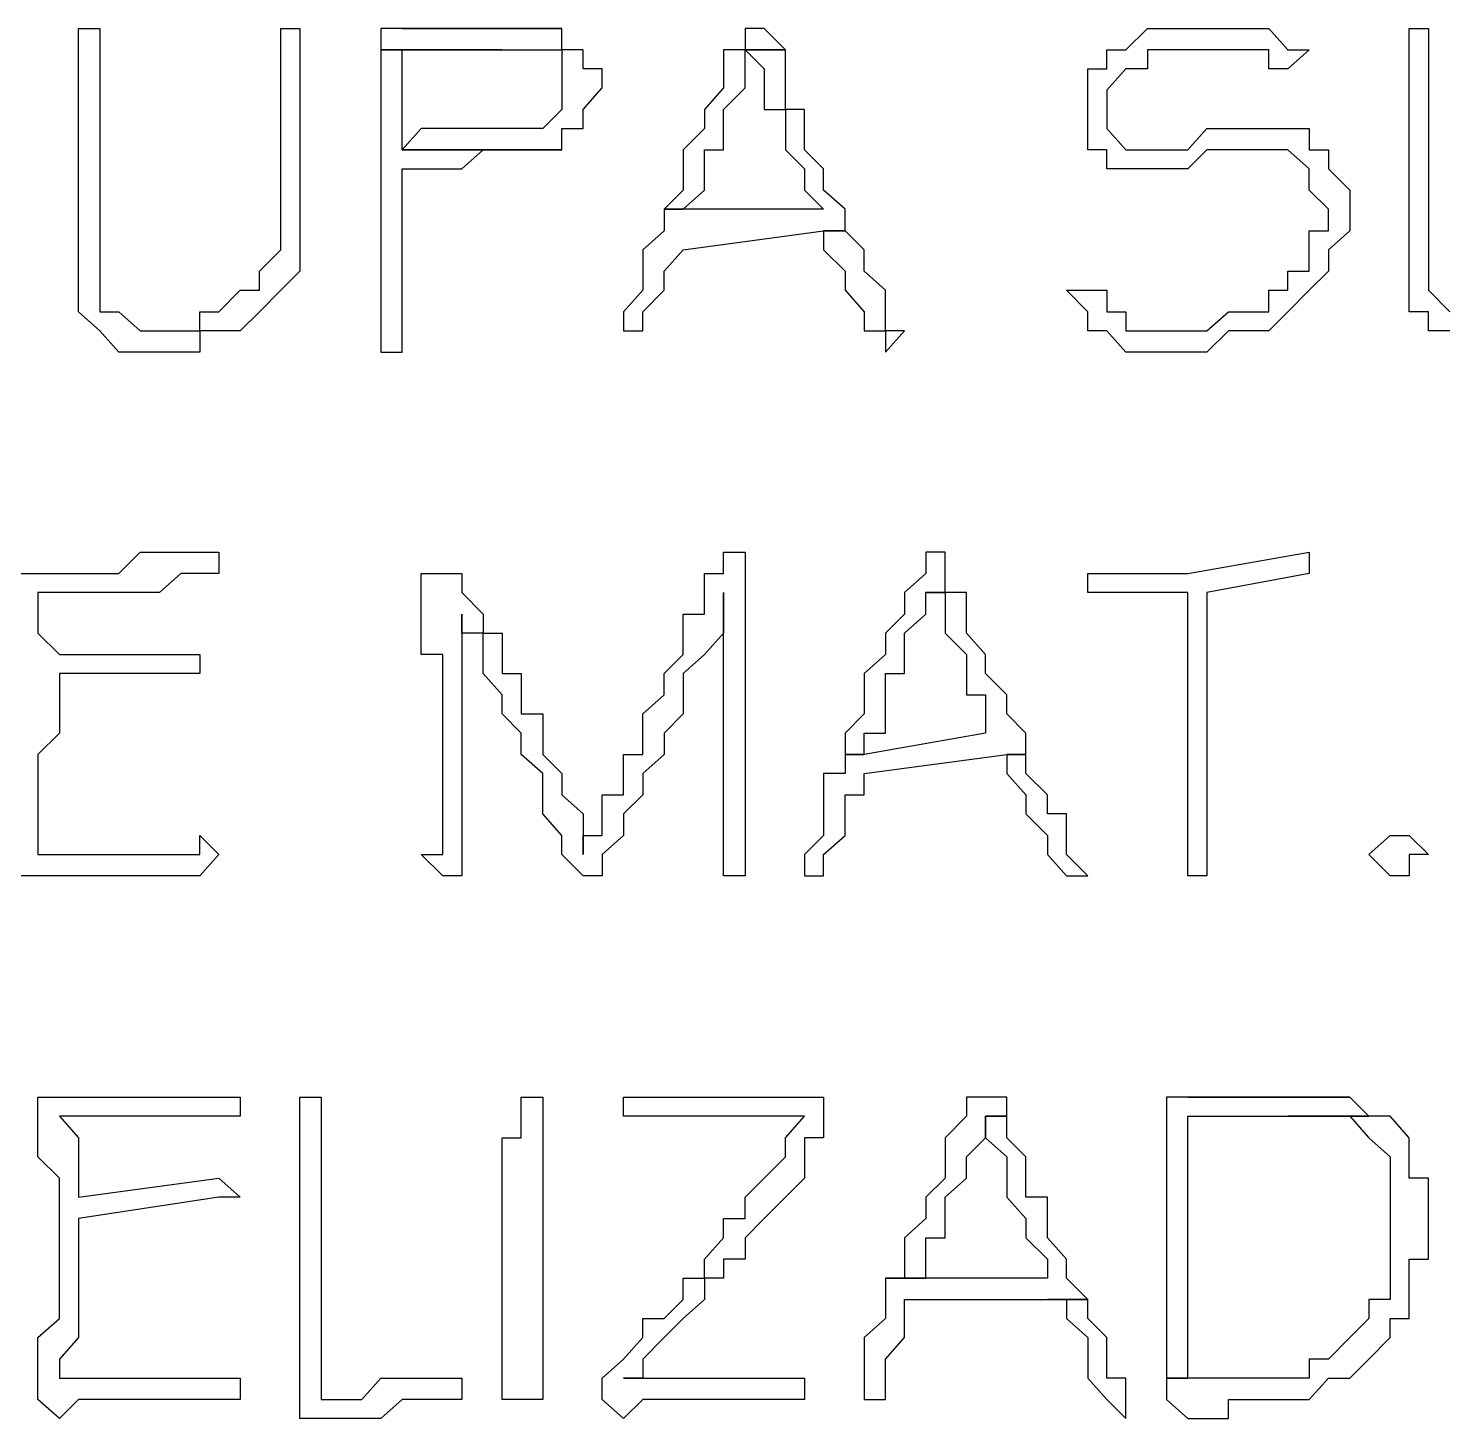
# Model space of a CAD drawing. Header units: millimetres. Extents: x -518.8 to -461.2, y 3.5 to 44.2.
# Drawn here: x -510.6511 to -510.2027, y 30.9962 to 31.4353 of the extents above; entities that cross this region are included whole.
import ezdxf

# ---------------------------------------------------------------- set-up
doc = ezdxf.new("R2010")
doc.units = ezdxf.units.MM
doc.header["$MEASUREMENT"] = 0
doc.layers.add('MYSOLIDS', color=7, linetype='Continuous')

msp = doc.modelspace()

# ---------------------------------------------------------------- linework, layer by layer
at = {"layer": 'MYSOLIDS'}
for points in [[(-510.63536, 31.42853), (-510.63536, 31.43529), (-510.63536, 31.43529), (-510.63536, 31.43529), (-510.63536, 31.43529), (-510.62859, 31.43529), (-510.62859, 31.43529), (-510.62859, 31.42853), (-510.62859, 31.42853), (-510.62859, 31.36537), (-510.62859, 31.3586), (-510.62859, 31.35259), (-510.62859, 31.34582), (-510.62859, 31.34582), (-510.62258, 31.34582), (-510.61581, 31.3398), (-510.61581, 31.3398), (-510.61581, 31.3398), (-510.6098, 31.3398), (-510.60303, 31.3398), (-510.59701, 31.3398), (-510.59701, 31.34582), (-510.591, 31.34582), (-510.591, 31.34582), (-510.58423, 31.35259), (-510.57822, 31.35259), (-510.57822, 31.35259), (-510.57822, 31.3586), (-510.57822, 31.3586), (-510.57145, 31.36537), (-510.57145, 31.36537), (-510.57145, 31.37138), (-510.57145, 31.37138), (-510.57145, 31.37815), (-510.57145, 31.38417), (-510.57145, 31.39093), (-510.57145, 31.39695), (-510.57145, 31.39695), (-510.57145, 31.40371), (-510.57145, 31.40973), (-510.57145, 31.41574), (-510.57145, 31.41574), (-510.57145, 31.42251), (-510.57145, 31.42853), (-510.57145, 31.42853), (-510.57145, 31.42853), (-510.57145, 31.43529), (-510.57145, 31.43529), (-510.57145, 31.43529), (-510.57145, 31.43529), (-510.56543, 31.43529), (-510.56543, 31.42853), (-510.56543, 31.42853), (-510.56543, 31.42251), (-510.56543, 31.42251), (-510.56543, 31.41574), (-510.56543, 31.40973), (-510.56543, 31.40371), (-510.56543, 31.39695), (-510.56543, 31.39093), (-510.56543, 31.38417), (-510.56543, 31.37815), (-510.56543, 31.37815), (-510.56543, 31.37138), (-510.56543, 31.37138), (-510.56543, 31.36537), (-510.56543, 31.3586), (-510.56543, 31.3586), (-510.56543, 31.3586), (-510.57145, 31.35259), (-510.57145, 31.35259), (-510.57822, 31.34582), (-510.57822, 31.34582), (-510.58423, 31.3398), (-510.58423, 31.3398), (-510.591, 31.3398), (-510.59701, 31.3398), (-510.59701, 31.33304), (-510.60303, 31.33304), (-510.6098, 31.33304), (-510.6098, 31.33304), (-510.61581, 31.33304), (-510.61581, 31.33304), (-510.62258, 31.33304), (-510.62859, 31.3398), (-510.62859, 31.3398), (-510.62859, 31.3398), (-510.63536, 31.34582), (-510.63536, 31.34582), (-510.63536, 31.35259), (-510.63536, 31.3586), (-510.63536, 31.36537), (-510.63536, 31.36537), (-510.63536, 31.42853), (-510.63536, 31.42853), (-510.63536, 31.42853)], [(-510.5331, 31.43529), (-510.53987, 31.43529), (-510.53987, 31.43529), (-510.53987, 31.42853), (-510.53987, 31.42853), (-510.50152, 31.42853), (-510.49551, 31.42853), (-510.49551, 31.42853), (-510.48874, 31.42853), (-510.48273, 31.42853), (-510.48273, 31.42251), (-510.48273, 31.42251), (-510.48273, 31.4165), (-510.48273, 31.4165), (-510.48273, 31.40973), (-510.48273, 31.40973), (-510.48874, 31.40371), (-510.48874, 31.40371), (-510.49551, 31.40371), (-510.49551, 31.40371), (-510.50152, 31.40371), (-510.50152, 31.40371), (-510.50754, 31.40371), (-510.51431, 31.40371), (-510.52032, 31.40371), (-510.52709, 31.40371), (-510.5331, 31.39695), (-510.48273, 31.39695), (-510.48273, 31.40371), (-510.47596, 31.40371), (-510.47596, 31.40371), (-510.47596, 31.40973), (-510.46995, 31.4165), (-510.46995, 31.4165), (-510.46995, 31.42251), (-510.47596, 31.42251), (-510.47596, 31.42853), (-510.48273, 31.42853), (-510.48273, 31.43529), (-510.5331, 31.43529), (-510.5331, 31.43529), (-510.5331, 31.43529), (-510.5331, 31.43529)], [(-510.50152, 31.43529), (-510.50152, 31.43529), (-510.50754, 31.43529), (-510.51431, 31.43529), (-510.51431, 31.43529), (-510.52032, 31.43529), (-510.52709, 31.43529), (-510.5331, 31.43529), (-510.48273, 31.43529), (-510.48273, 31.43529), (-510.48874, 31.43529), (-510.49551, 31.43529), (-510.50152, 31.43529), (-510.50152, 31.43529)], [(-510.42483, 31.43529), (-510.42483, 31.43529), (-510.42483, 31.43529), (-510.42483, 31.43529), (-510.42483, 31.42853), (-510.4316, 31.42853), (-510.4316, 31.42251), (-510.4316, 31.4165), (-510.43761, 31.40973), (-510.43761, 31.40371), (-510.44438, 31.39695), (-510.44438, 31.39695), (-510.44438, 31.39093), (-510.44438, 31.39093), (-510.44438, 31.38417), (-510.4504, 31.37815), (-510.4504, 31.37815), (-510.44438, 31.37815), (-510.44438, 31.37815), (-510.43761, 31.38417), (-510.43761, 31.38417), (-510.43761, 31.39093), (-510.43761, 31.39695), (-510.43761, 31.39695), (-510.4316, 31.39695), (-510.4316, 31.40371), (-510.4316, 31.40973), (-510.4316, 31.40973), (-510.42483, 31.4165), (-510.42483, 31.42251), (-510.42483, 31.42853), (-510.41205, 31.42853), (-510.41882, 31.43529), (-510.41882, 31.43529), (-510.42483, 31.43529), (-510.42483, 31.43529)], [(-510.2534, 31.42251), (-510.2534, 31.42251), (-510.2534, 31.42251), (-510.25942, 31.42251), (-510.25942, 31.42251), (-510.25942, 31.42853), (-510.26619, 31.42853), (-510.26619, 31.42853), (-510.2722, 31.42853), (-510.2722, 31.42853), (-510.27897, 31.42853), (-510.28498, 31.42853), (-510.29175, 31.42853), (-510.29175, 31.42853), (-510.29777, 31.42853), (-510.29777, 31.42251), (-510.30453, 31.42251), (-510.31055, 31.41574), (-510.31055, 31.41574), (-510.31055, 31.40973), (-510.31055, 31.40973), (-510.31055, 31.40371), (-510.31055, 31.40371), (-510.30453, 31.39695), (-510.29777, 31.39695), (-510.29777, 31.39695), (-510.29777, 31.39695), (-510.29175, 31.39695), (-510.28498, 31.39695), (-510.27897, 31.40371), (-510.27897, 31.40371), (-510.2722, 31.40371), (-510.26619, 31.40371), (-510.26619, 31.40371), (-510.25942, 31.40371), (-510.2534, 31.40371), (-510.2534, 31.40371), (-510.24664, 31.40371), (-510.24664, 31.39695), (-510.24062, 31.39695), (-510.24062, 31.39093), (-510.24062, 31.39093), (-510.23386, 31.38417), (-510.23386, 31.37815), (-510.23386, 31.37815), (-510.23386, 31.37138), (-510.23386, 31.37138), (-510.24062, 31.36537), (-510.24062, 31.3586), (-510.24062, 31.3586), (-510.24664, 31.35259), (-510.24664, 31.35259), (-510.2534, 31.34582), (-510.2534, 31.34582), (-510.2534, 31.34582), (-510.25942, 31.3398), (-510.26619, 31.3398), (-510.26619, 31.3398), (-510.2722, 31.3398), (-510.27897, 31.33304), (-510.27897, 31.33304), (-510.28498, 31.33304), (-510.29175, 31.33304), (-510.29175, 31.33304), (-510.29777, 31.33304), (-510.30453, 31.33304), (-510.30453, 31.33304), (-510.31055, 31.3398), (-510.31055, 31.3398), (-510.31656, 31.3398), (-510.31656, 31.34582), (-510.32333, 31.35259), (-510.32333, 31.35259), (-510.32333, 31.35259), (-510.32333, 31.35259), (-510.31656, 31.35259), (-510.31656, 31.35259), (-510.31656, 31.35259), (-510.31656, 31.35259), (-510.31055, 31.35259), (-510.31055, 31.35259), (-510.31055, 31.34582), (-510.30453, 31.34582), (-510.30453, 31.3398), (-510.30453, 31.3398), (-510.29777, 31.3398), (-510.29175, 31.3398), (-510.28498, 31.3398), (-510.28498, 31.3398), (-510.27897, 31.3398), (-510.2722, 31.34582), (-510.26619, 31.34582), (-510.26619, 31.34582), (-510.25942, 31.34582), (-510.25942, 31.35259), (-510.25942, 31.35259), (-510.2534, 31.35259), (-510.2534, 31.3586), (-510.24664, 31.3586), (-510.24664, 31.36537), (-510.24664, 31.37138), (-510.24062, 31.37138), (-510.24062, 31.37815), (-510.24664, 31.38417), (-510.24664, 31.38417), (-510.24664, 31.39093), (-510.24664, 31.39093), (-510.2534, 31.39695), (-510.2534, 31.39695), (-510.25942, 31.39695), (-510.25942, 31.39695), (-510.26619, 31.39695), (-510.2722, 31.39695), (-510.2722, 31.39695), (-510.27897, 31.39695), (-510.28498, 31.39093), (-510.29175, 31.39093), (-510.29777, 31.39093), (-510.29777, 31.39093), (-510.30453, 31.39093), (-510.31055, 31.39093), (-510.31055, 31.39695), (-510.31055, 31.39695), (-510.31656, 31.39695), (-510.31656, 31.40371), (-510.31656, 31.40973), (-510.31656, 31.40973), (-510.31656, 31.40973), (-510.31656, 31.41574), (-510.31656, 31.42251), (-510.31055, 31.42251), (-510.31055, 31.42853), (-510.30453, 31.42853), (-510.30453, 31.42853), (-510.29777, 31.43529), (-510.29175, 31.43529), (-510.29175, 31.43529), (-510.28498, 31.43529), (-510.27897, 31.43529), (-510.2722, 31.43529), (-510.2722, 31.43529), (-510.26619, 31.43529), (-510.26619, 31.43529), (-510.25942, 31.43529), (-510.25942, 31.43529), (-510.2534, 31.42853), (-510.24664, 31.42853), (-510.24664, 31.42853), (-510.2534, 31.42251), (-510.2534, 31.42251), (-510.2534, 31.42251), (-510.2534, 31.42251), (-510.2534, 31.42251), (-510.2534, 31.42251), (-510.2534, 31.42251)], [(-510.21506, 31.42853), (-510.21506, 31.43529), (-510.21506, 31.43529), (-510.21506, 31.43529), (-510.21506, 31.43529), (-510.20904, 31.43529), (-510.20904, 31.43529), (-510.20904, 31.42853), (-510.20904, 31.42853), (-510.20904, 31.36537), (-510.20904, 31.3586), (-510.20904, 31.35259), (-510.20228, 31.34582)], [(-510.53987, 31.42853), (-510.53987, 31.42853), (-510.53987, 31.42251), (-510.53987, 31.42251), (-510.53987, 31.41574), (-510.53987, 31.40973), (-510.53987, 31.40973), (-510.53987, 31.40371), (-510.53987, 31.39695), (-510.53987, 31.39695), (-510.53987, 31.39093), (-510.53987, 31.38417), (-510.53987, 31.37815), (-510.53987, 31.37815), (-510.53987, 31.37138), (-510.53987, 31.36537), (-510.53987, 31.3586), (-510.53987, 31.3586), (-510.53987, 31.35259), (-510.53987, 31.34582), (-510.53987, 31.34582), (-510.53987, 31.3398), (-510.53987, 31.33304), (-510.5331, 31.33304), (-510.5331, 31.33304), (-510.5331, 31.3398), (-510.5331, 31.3398), (-510.5331, 31.34582), (-510.5331, 31.35259), (-510.5331, 31.3586), (-510.5331, 31.3586), (-510.5331, 31.36537), (-510.5331, 31.37138), (-510.5331, 31.37138), (-510.5331, 31.37815), (-510.5331, 31.38417), (-510.5331, 31.38417), (-510.5331, 31.39093), (-510.5331, 31.39093), (-510.52709, 31.39093), (-510.52709, 31.39093), (-510.52032, 31.39093), (-510.51431, 31.39093), (-510.50754, 31.39695), (-510.50152, 31.39695), (-510.50152, 31.39695), (-510.49551, 31.39695), (-510.48874, 31.39695), (-510.48874, 31.39695), (-510.48273, 31.39695), (-510.5331, 31.39695), (-510.5331, 31.40371), (-510.5331, 31.40973), (-510.5331, 31.40973), (-510.5331, 31.41574), (-510.5331, 31.41574), (-510.5331, 31.42251), (-510.5331, 31.42853), (-510.52709, 31.42853), (-510.52032, 31.42853), (-510.51431, 31.42853), (-510.51431, 31.42853), (-510.51431, 31.42853), (-510.50754, 31.42853), (-510.50152, 31.42853), (-510.50152, 31.42853), (-510.53987, 31.42853), (-510.53987, 31.42853)], [(-510.41205, 31.42853), (-510.42483, 31.42853), (-510.41882, 31.42251), (-510.41882, 31.42251), (-510.41882, 31.41574), (-510.41882, 31.40973), (-510.41205, 31.40973), (-510.41205, 31.40371), (-510.41205, 31.39695), (-510.41205, 31.39695), (-510.40604, 31.39093), (-510.40604, 31.38417), (-510.40604, 31.38417), (-510.40002, 31.37815), (-510.44438, 31.37815), (-510.4504, 31.37815), (-510.4504, 31.37138), (-510.45716, 31.36537), (-510.45716, 31.36537), (-510.45716, 31.3586), (-510.45716, 31.3586), (-510.45716, 31.35259), (-510.46318, 31.34582), (-510.46318, 31.3398), (-510.46318, 31.3398), (-510.46318, 31.3398), (-510.45716, 31.3398), (-510.45716, 31.3398), (-510.45716, 31.3398), (-510.45716, 31.34582), (-510.4504, 31.35259), (-510.4504, 31.35259), (-510.4504, 31.35259), (-510.4504, 31.3586), (-510.44438, 31.36537), (-510.44438, 31.36537), (-510.40002, 31.37138), (-510.39325, 31.37138), (-510.39325, 31.37815), (-510.39325, 31.37815), (-510.40002, 31.38417), (-510.40002, 31.39093), (-510.40002, 31.39093), (-510.40604, 31.39695), (-510.40604, 31.40371), (-510.40604, 31.40371), (-510.40604, 31.40973), (-510.41205, 31.40973), (-510.41205, 31.41574), (-510.41205, 31.41574), (-510.41205, 31.42251), (-510.41205, 31.42251), (-510.41205, 31.42853), (-510.41205, 31.42853)], [(-510.20228, 31.3398), (-510.20904, 31.3398), (-510.20904, 31.3398), (-510.20904, 31.34582), (-510.21506, 31.34582), (-510.21506, 31.35259), (-510.21506, 31.3586), (-510.21506, 31.36537), (-510.21506, 31.36537), (-510.21506, 31.42853), (-510.21506, 31.42853), (-510.21506, 31.42853)], [(-510.39325, 31.37138), (-510.40002, 31.37138), (-510.40002, 31.37138), (-510.40002, 31.36537), (-510.39325, 31.3586), (-510.39325, 31.3586), (-510.39325, 31.35259), (-510.38724, 31.34582), (-510.38724, 31.3398), (-510.38047, 31.3398), (-510.38047, 31.33304), (-510.38047, 31.33304), (-510.37446, 31.3398), (-510.37446, 31.3398), (-510.38047, 31.3398), (-510.38047, 31.34582), (-510.38047, 31.35259), (-510.38724, 31.3586), (-510.38724, 31.36537), (-510.38724, 31.36537), (-510.39325, 31.37138), (-510.39325, 31.37138)], [(-510.65416, 31.26311), (-510.64814, 31.26311), (-510.64814, 31.26311), (-510.64137, 31.26311), (-510.63536, 31.26311), (-510.63536, 31.26311), (-510.63536, 31.26311), (-510.62859, 31.26311), (-510.62258, 31.26311), (-510.62258, 31.26311), (-510.61581, 31.26988), (-510.6098, 31.26988), (-510.6098, 31.26988), (-510.60303, 31.26988), (-510.59701, 31.26988), (-510.59701, 31.26988), (-510.59701, 31.26988), (-510.591, 31.26988), (-510.591, 31.26988), (-510.591, 31.26311), (-510.591, 31.26311), (-510.591, 31.26311), (-510.591, 31.26311), (-510.59701, 31.26311), (-510.60303, 31.26311), (-510.60303, 31.26311), (-510.6098, 31.2571), (-510.61581, 31.2571), (-510.62258, 31.2571), (-510.62859, 31.2571), (-510.63536, 31.2571), (-510.64137, 31.2571), (-510.64137, 31.2571), (-510.64814, 31.2571), (-510.64814, 31.2571), (-510.64814, 31.25033), (-510.64814, 31.25033), (-510.64814, 31.24432), (-510.64137, 31.23755), (-510.64137, 31.23755), (-510.64137, 31.23755), (-510.64137, 31.23755), (-510.64137, 31.23755)], [(-510.51431, 31.25033), (-510.51431, 31.25033), (-510.51431, 31.24432), (-510.51431, 31.23755), (-510.51431, 31.23153), (-510.51431, 31.23153), (-510.51431, 31.22477), (-510.51431, 31.22477), (-510.51431, 31.21875), (-510.51431, 31.21274), (-510.51431, 31.20597), (-510.51431, 31.20597), (-510.51431, 31.19996), (-510.51431, 31.19996), (-510.51431, 31.19319), (-510.51431, 31.18717), (-510.51431, 31.18041), (-510.51431, 31.18041), (-510.51431, 31.17439), (-510.51431, 31.16762), (-510.52032, 31.16762), (-510.52032, 31.16762), (-510.52032, 31.16762), (-510.52032, 31.16762), (-510.52032, 31.16762), (-510.52032, 31.16762), (-510.52709, 31.17439), (-510.52709, 31.17439), (-510.52032, 31.17439), (-510.52032, 31.17439), (-510.52032, 31.18041), (-510.52032, 31.18041), (-510.52032, 31.18717), (-510.52032, 31.19319), (-510.52032, 31.19996), (-510.52032, 31.19996), (-510.52032, 31.20597), (-510.52032, 31.21274), (-510.52032, 31.21875), (-510.52032, 31.21875), (-510.52032, 31.22477), (-510.52032, 31.23153), (-510.52032, 31.23755), (-510.52709, 31.23755), (-510.52709, 31.24432), (-510.52709, 31.25033), (-510.52709, 31.2571), (-510.52709, 31.2571), (-510.52709, 31.2571), (-510.52709, 31.26311), (-510.52709, 31.26311), (-510.52032, 31.26311), (-510.52032, 31.26311), (-510.52032, 31.26311), (-510.52032, 31.26311), (-510.52032, 31.26311), (-510.51431, 31.26311), (-510.51431, 31.2571), (-510.50754, 31.25033), (-510.50754, 31.25033), (-510.50754, 31.25033), (-510.50754, 31.24432), (-510.50152, 31.24432), (-510.50152, 31.23755), (-510.50152, 31.23153), (-510.49551, 31.23153), (-510.49551, 31.22477), (-510.49551, 31.21875), (-510.48874, 31.21875), (-510.48874, 31.21274), (-510.48874, 31.20597), (-510.48874, 31.20597), (-510.48273, 31.19996), (-510.48273, 31.19319), (-510.48273, 31.19319), (-510.47596, 31.18717), (-510.47596, 31.18041), (-510.47596, 31.17439), (-510.47596, 31.17439), (-510.47596, 31.18041), (-510.46995, 31.18041), (-510.46995, 31.18717), (-510.46995, 31.18717), (-510.46995, 31.19319), (-510.46318, 31.19319), (-510.46318, 31.19996), (-510.46318, 31.20597), (-510.45716, 31.20597), (-510.45716, 31.21274), (-510.45716, 31.21875), (-510.4504, 31.22477), (-510.4504, 31.22477), (-510.4504, 31.23153), (-510.44438, 31.23755), (-510.44438, 31.24432), (-510.44438, 31.25033), (-510.43761, 31.25033), (-510.43761, 31.2571), (-510.43761, 31.2571), (-510.43761, 31.26311), (-510.4316, 31.26311), (-510.4316, 31.26311), (-510.4316, 31.26988), (-510.4316, 31.26988), (-510.42483, 31.26988), (-510.42483, 31.26988), (-510.42483, 31.26311), (-510.42483, 31.26311), (-510.42483, 31.17439), (-510.42483, 31.16762), (-510.42483, 31.16762), (-510.42483, 31.16762), (-510.42483, 31.16762), (-510.4316, 31.16762), (-510.4316, 31.16762), (-510.4316, 31.17439), (-510.4316, 31.17439), (-510.4316, 31.2571), (-510.4316, 31.24432), (-510.43761, 31.23755), (-510.43761, 31.23755), (-510.44438, 31.23153), (-510.44438, 31.22477), (-510.44438, 31.21875), (-510.4504, 31.21274), (-510.4504, 31.21274), (-510.4504, 31.20597), (-510.45716, 31.19996), (-510.45716, 31.19996), (-510.45716, 31.19319), (-510.45716, 31.19319), (-510.46318, 31.18717), (-510.46318, 31.18717), (-510.46318, 31.18041), (-510.46318, 31.18041), (-510.46995, 31.17439), (-510.46995, 31.16762), (-510.47596, 31.16762), (-510.47596, 31.16762), (-510.47596, 31.16762), (-510.47596, 31.16762), (-510.47596, 31.16762), (-510.48273, 31.17439), (-510.48273, 31.17439), (-510.48273, 31.18041), (-510.48273, 31.18041), (-510.48273, 31.18041), (-510.48874, 31.18717), (-510.48874, 31.19319), (-510.48874, 31.19996), (-510.49551, 31.20597), (-510.49551, 31.20597), (-510.49551, 31.21274), (-510.50152, 31.21875), (-510.50152, 31.21875), (-510.50152, 31.22477), (-510.50754, 31.23153), (-510.50754, 31.23153), (-510.50754, 31.23755), (-510.50754, 31.24432), (-510.51431, 31.24432), (-510.51431, 31.25033), (-510.51431, 31.25033), (-510.51431, 31.25033), (-510.51431, 31.25033), (-510.51431, 31.25033), (-510.51431, 31.25033)], [(-510.36769, 31.26988), (-510.36769, 31.26988), (-510.36769, 31.26988), (-510.36769, 31.26311), (-510.36769, 31.26311), (-510.37446, 31.2571), (-510.37446, 31.2571), (-510.37446, 31.25033), (-510.38047, 31.24432), (-510.38047, 31.23755), (-510.38724, 31.23153), (-510.38724, 31.22477), (-510.38724, 31.22477), (-510.38724, 31.21875), (-510.39325, 31.21274), (-510.39325, 31.21274), (-510.39325, 31.20597), (-510.38724, 31.20597), (-510.38724, 31.21274), (-510.38047, 31.21274), (-510.38047, 31.21875), (-510.38047, 31.22477), (-510.38047, 31.22477), (-510.38047, 31.23153), (-510.37446, 31.23153), (-510.37446, 31.23755), (-510.37446, 31.23755), (-510.37446, 31.24432), (-510.36769, 31.25033), (-510.36769, 31.25033), (-510.36769, 31.2571), (-510.36167, 31.2571), (-510.36167, 31.26311), (-510.36167, 31.26988), (-510.36769, 31.26988), (-510.36769, 31.26988)], [(-510.24664, 31.26988), (-510.24664, 31.26988), (-510.24664, 31.26988), (-510.24664, 31.26988), (-510.24664, 31.26311), (-510.24664, 31.26311), (-510.24664, 31.26311), (-510.24664, 31.26311), (-510.24664, 31.26311), (-510.24664, 31.26311), (-510.27897, 31.2571), (-510.27897, 31.17439), (-510.27897, 31.16762), (-510.27897, 31.16762), (-510.28498, 31.16762), (-510.28498, 31.16762), (-510.28498, 31.16762), (-510.28498, 31.16762), (-510.28498, 31.17439), (-510.28498, 31.17439), (-510.28498, 31.2571), (-510.29175, 31.2571), (-510.29777, 31.2571), (-510.30453, 31.2571), (-510.31055, 31.2571), (-510.31055, 31.2571), (-510.31656, 31.2571), (-510.31656, 31.2571), (-510.31656, 31.2571), (-510.31656, 31.2571), (-510.31656, 31.26311), (-510.31656, 31.26311), (-510.31656, 31.26311), (-510.31656, 31.26311), (-510.31656, 31.26311), (-510.31656, 31.26311), (-510.31055, 31.26311), (-510.30453, 31.26311), (-510.30453, 31.26311), (-510.29777, 31.26311), (-510.29175, 31.26311), (-510.29175, 31.26311), (-510.28498, 31.26311), (-510.24664, 31.26988), (-510.24664, 31.26988), (-510.24664, 31.26988)], [(-510.36167, 31.2571), (-510.36769, 31.2571), (-510.36167, 31.2571), (-510.36167, 31.25033), (-510.36167, 31.24432), (-510.36167, 31.24432), (-510.35491, 31.23755), (-510.35491, 31.23153), (-510.35491, 31.23153), (-510.35491, 31.22477), (-510.34889, 31.22477), (-510.34889, 31.21875), (-510.34889, 31.21274), (-510.34889, 31.21274), (-510.38724, 31.20597), (-510.39325, 31.20597), (-510.39325, 31.19996), (-510.40002, 31.19996), (-510.40002, 31.19319), (-510.40002, 31.18717), (-510.40002, 31.18717), (-510.40002, 31.18041), (-510.40604, 31.17439), (-510.40604, 31.17439), (-510.40604, 31.17439), (-510.40604, 31.16762), (-510.40002, 31.16762), (-510.40002, 31.16762), (-510.40002, 31.16762), (-510.40002, 31.17439), (-510.39325, 31.18041), (-510.39325, 31.18041), (-510.39325, 31.18717), (-510.39325, 31.19319), (-510.38724, 31.19319), (-510.38724, 31.19996), (-510.34213, 31.20597), (-510.33611, 31.20597), (-510.33611, 31.20597), (-510.33611, 31.21274), (-510.34213, 31.21875), (-510.34213, 31.21875), (-510.34213, 31.22477), (-510.34889, 31.23153), (-510.34889, 31.23153), (-510.34889, 31.23755), (-510.34889, 31.23755), (-510.35491, 31.24432), (-510.35491, 31.24432), (-510.35491, 31.24432), (-510.35491, 31.25033), (-510.35491, 31.2571), (-510.36167, 31.2571), (-510.36167, 31.2571)], [(-510.64137, 31.23755), (-510.59701, 31.23755), (-510.59701, 31.23755), (-510.59701, 31.23755), (-510.59701, 31.23755), (-510.59701, 31.23755), (-510.59701, 31.23755), (-510.59701, 31.23153), (-510.59701, 31.23153), (-510.59701, 31.23153), (-510.59701, 31.23153), (-510.64137, 31.23153), (-510.64137, 31.22477), (-510.64137, 31.22477), (-510.64137, 31.22477), (-510.64137, 31.22477), (-510.64137, 31.21875), (-510.64137, 31.21274), (-510.64137, 31.21274), (-510.64814, 31.20597), (-510.64814, 31.20597), (-510.64814, 31.19996), (-510.64814, 31.19319), (-510.64814, 31.19319), (-510.64814, 31.18717), (-510.64814, 31.18041), (-510.64814, 31.17439), (-510.64814, 31.17439), (-510.64137, 31.17439), (-510.63536, 31.17439), (-510.63536, 31.17439), (-510.62859, 31.17439), (-510.62258, 31.17439), (-510.61581, 31.17439), (-510.61581, 31.17439), (-510.6098, 31.17439), (-510.6098, 31.17439), (-510.60303, 31.17439), (-510.59701, 31.17439), (-510.59701, 31.18041), (-510.591, 31.17439), (-510.591, 31.17439), (-510.591, 31.17439), (-510.591, 31.17439), (-510.591, 31.17439), (-510.59701, 31.16762), (-510.60303, 31.16762), (-510.6098, 31.16762), (-510.6098, 31.16762), (-510.61581, 31.16762), (-510.61581, 31.16762), (-510.62258, 31.16762), (-510.62859, 31.16762), (-510.63536, 31.16762), (-510.63536, 31.16762), (-510.64137, 31.16762), (-510.64137, 31.16762), (-510.64814, 31.16762), (-510.64814, 31.16762), (-510.65416, 31.16762)], [(-510.33611, 31.20597), (-510.34213, 31.20597), (-510.34213, 31.19996), (-510.34213, 31.19996), (-510.33611, 31.19319), (-510.33611, 31.18717), (-510.33611, 31.18717), (-510.32934, 31.18041), (-510.32934, 31.17439), (-510.32333, 31.16762), (-510.32333, 31.16762), (-510.32333, 31.16762), (-510.32333, 31.16762), (-510.31656, 31.16762), (-510.32333, 31.17439), (-510.32333, 31.18041), (-510.32333, 31.18717), (-510.32934, 31.18717), (-510.32934, 31.19319), (-510.33611, 31.19996), (-510.33611, 31.20597), (-510.33611, 31.20597)], [(-510.22107, 31.16762), (-510.22107, 31.16762), (-510.22107, 31.16762), (-510.22784, 31.17439), (-510.22784, 31.17439), (-510.22107, 31.18041), (-510.22107, 31.18041), (-510.22107, 31.18041), (-510.21506, 31.18041), (-510.21506, 31.18041), (-510.21506, 31.18041), (-510.20904, 31.17439), (-510.20904, 31.17439), (-510.21506, 31.17439), (-510.21506, 31.16762), (-510.21506, 31.16762), (-510.22107, 31.16762), (-510.22107, 31.16762), (-510.22107, 31.16762), (-510.22107, 31.16762)], [(-510.63536, 31.06612), (-510.591, 31.07214), (-510.591, 31.07214), (-510.591, 31.07214), (-510.591, 31.07214), (-510.58423, 31.06612), (-510.58423, 31.06612), (-510.591, 31.06612), (-510.591, 31.06612), (-510.591, 31.06612), (-510.591, 31.06612), (-510.63536, 31.05935), (-510.63536, 31.05935), (-510.63536, 31.05935), (-510.63536, 31.05334), (-510.63536, 31.05334), (-510.63536, 31.05334), (-510.63536, 31.04657), (-510.63536, 31.04056), (-510.63536, 31.03379), (-510.63536, 31.03379), (-510.63536, 31.02777), (-510.63536, 31.02777), (-510.63536, 31.02176), (-510.64137, 31.01499), (-510.64137, 31.01499), (-510.64137, 31.00898), (-510.64137, 31.00898), (-510.63536, 31.00898), (-510.62859, 31.00898), (-510.62258, 31.00898), (-510.62258, 31.00898), (-510.61581, 31.00898), (-510.6098, 31.00898), (-510.6098, 31.00898), (-510.60303, 31.00898), (-510.59701, 31.00898), (-510.59701, 31.00898), (-510.591, 31.00898), (-510.591, 31.00898), (-510.58423, 31.00898), (-510.58423, 31.00898), (-510.58423, 31.00898), (-510.58423, 31.00898), (-510.58423, 31.00221), (-510.591, 31.00221), (-510.59701, 31.00221), (-510.59701, 31.00221), (-510.60303, 31.00221), (-510.60303, 31.00221), (-510.6098, 31.00221), (-510.61581, 31.00221), (-510.62258, 31.00221), (-510.62258, 31.00221), (-510.62859, 31.00221), (-510.63536, 31.00221), (-510.63536, 31.00221), (-510.64137, 30.9962), (-510.64137, 30.9962), (-510.64814, 31.00221), (-510.64814, 31.00221), (-510.64814, 31.00221), (-510.64814, 31.00221), (-510.64814, 31.00898), (-510.64814, 31.00898), (-510.64814, 31.01499), (-510.64814, 31.02176), (-510.64814, 31.02176), (-510.64137, 31.02777), (-510.64137, 31.03379), (-510.64137, 31.04056), (-510.64137, 31.04056), (-510.64137, 31.04657), (-510.64137, 31.05334), (-510.64137, 31.05334), (-510.64137, 31.05935), (-510.64137, 31.06612), (-510.64137, 31.06612), (-510.64137, 31.07214), (-510.64814, 31.0789), (-510.64814, 31.08492), (-510.64814, 31.08492), (-510.64814, 31.09168), (-510.64814, 31.09168), (-510.64814, 31.09168), (-510.64814, 31.0977), (-510.64814, 31.0977), (-510.64137, 31.0977), (-510.64137, 31.0977), (-510.63536, 31.0977), (-510.62859, 31.0977), (-510.62859, 31.0977), (-510.62258, 31.0977), (-510.62258, 31.0977), (-510.61581, 31.0977), (-510.61581, 31.0977), (-510.6098, 31.0977), (-510.60303, 31.0977), (-510.59701, 31.0977), (-510.59701, 31.0977), (-510.591, 31.0977), (-510.591, 31.0977), (-510.591, 31.0977), (-510.58423, 31.0977), (-510.58423, 31.0977), (-510.58423, 31.0977), (-510.58423, 31.0977), (-510.58423, 31.0977), (-510.58423, 31.09168), (-510.591, 31.09168), (-510.591, 31.09168), (-510.59701, 31.09168), (-510.60303, 31.09168), (-510.6098, 31.09168), (-510.61581, 31.09168), (-510.62258, 31.09168), (-510.62859, 31.09168), (-510.62859, 31.09168), (-510.63536, 31.09168), (-510.64137, 31.09168), (-510.63536, 31.08492), (-510.63536, 31.0789), (-510.63536, 31.0789), (-510.63536, 31.07214), (-510.63536, 31.07214), (-510.63536, 31.06612), (-510.63536, 31.06612), (-510.63536, 31.06612), (-510.63536, 31.06612)], [(-510.55867, 31.00221), (-510.55265, 31.00221), (-510.54589, 31.00221), (-510.54589, 31.00221), (-510.53987, 31.00898), (-510.5331, 31.00898), (-510.5331, 31.00898), (-510.52709, 31.00898), (-510.52032, 31.00898), (-510.52032, 31.00898), (-510.51431, 31.00898), (-510.51431, 31.00898), (-510.51431, 31.00898), (-510.51431, 31.00221), (-510.51431, 31.00221), (-510.51431, 31.00221), (-510.51431, 31.00221), (-510.52032, 31.00221), (-510.52709, 31.00221), (-510.52709, 31.00221), (-510.52709, 31.00221), (-510.5331, 31.00221), (-510.53987, 30.9962), (-510.54589, 30.9962), (-510.54589, 30.9962), (-510.55265, 30.9962), (-510.55867, 30.9962), (-510.55867, 30.9962), (-510.55867, 30.9962), (-510.56543, 30.9962), (-510.56543, 30.9962), (-510.56543, 31.00221), (-510.56543, 31.00221), (-510.56543, 31.00898), (-510.56543, 31.00898), (-510.56543, 31.01499), (-510.56543, 31.01499), (-510.56543, 31.02176), (-510.56543, 31.02777), (-510.56543, 31.03379), (-510.56543, 31.03379), (-510.56543, 31.04056), (-510.56543, 31.04657), (-510.56543, 31.04657), (-510.56543, 31.05334), (-510.56543, 31.05334), (-510.56543, 31.05935), (-510.56543, 31.06612), (-510.56543, 31.07214), (-510.56543, 31.07214), (-510.56543, 31.0789), (-510.56543, 31.08492), (-510.56543, 31.09168), (-510.56543, 31.09168), (-510.56543, 31.09168), (-510.56543, 31.0977), (-510.56543, 31.0977), (-510.55867, 31.0977), (-510.55867, 31.0977), (-510.55867, 31.0977), (-510.55867, 31.0977), (-510.55867, 31.0977), (-510.55867, 31.0977), (-510.55867, 31.09168), (-510.55867, 31.09168), (-510.55867, 31.08492), (-510.55867, 31.0789), (-510.55867, 31.07214), (-510.55867, 31.07214), (-510.55867, 31.06612), (-510.55867, 31.05935), (-510.55867, 31.05935), (-510.55867, 31.05334), (-510.55867, 31.04657), (-510.55867, 31.04657), (-510.55867, 31.04056), (-510.55867, 31.03379), (-510.55867, 31.02777), (-510.55867, 31.02777), (-510.55867, 31.02777), (-510.55867, 31.02176), (-510.55867, 31.01499), (-510.55867, 31.01499), (-510.55867, 31.00898), (-510.55867, 31.00221), (-510.55867, 31.00221), (-510.55867, 31.00221), (-510.55867, 31.00221)], [(-510.48874, 31.04056), (-510.48874, 31.03379), (-510.48874, 31.03379), (-510.48874, 31.02777), (-510.48874, 31.02176), (-510.48874, 31.02176), (-510.48874, 31.01499), (-510.48874, 31.00898), (-510.48874, 31.00221), (-510.48874, 31.00221), (-510.49551, 31.00221), (-510.49551, 31.00221), (-510.49551, 31.00221), (-510.49551, 31.00221), (-510.49551, 31.00221), (-510.49551, 31.00221), (-510.49551, 31.00221), (-510.49551, 31.00221), (-510.50152, 31.00221), (-510.50152, 31.00221), (-510.50152, 31.00898), (-510.50152, 31.00898), (-510.50152, 31.01499), (-510.50152, 31.02176), (-510.50152, 31.02777), (-510.50152, 31.02777), (-510.50152, 31.03379), (-510.50152, 31.04056), (-510.50152, 31.04056), (-510.50152, 31.04657), (-510.50152, 31.05334), (-510.50152, 31.05935), (-510.50152, 31.06612), (-510.50152, 31.06612), (-510.50152, 31.07214), (-510.50152, 31.0789), (-510.50152, 31.08492), (-510.49551, 31.08492), (-510.49551, 31.09168), (-510.49551, 31.09168), (-510.49551, 31.09168), (-510.49551, 31.09168), (-510.49551, 31.0977), (-510.49551, 31.0977), (-510.49551, 31.0977), (-510.49551, 31.0977), (-510.48874, 31.0977), (-510.48874, 31.0977), (-510.48874, 31.09168), (-510.48874, 31.09168), (-510.48874, 31.09168), (-510.48874, 31.09168), (-510.48874, 31.08492), (-510.48874, 31.0789), (-510.48874, 31.0789), (-510.48874, 31.07214), (-510.48874, 31.06612), (-510.48874, 31.05935), (-510.48874, 31.05935), (-510.48874, 31.05334), (-510.48874, 31.04657), (-510.48874, 31.04056), (-510.48874, 31.04056), (-510.48874, 31.04056), (-510.48874, 31.04056), (-510.48874, 31.04056)], [(-510.40604, 31.09168), (-510.41205, 31.09168), (-510.41882, 31.09168), (-510.42483, 31.09168), (-510.4316, 31.09168), (-510.4316, 31.09168), (-510.43761, 31.09168), (-510.44438, 31.09168), (-510.44438, 31.09168), (-510.44438, 31.09168), (-510.4504, 31.09168), (-510.45716, 31.09168), (-510.45716, 31.09168), (-510.46318, 31.09168), (-510.46318, 31.09168), (-510.46318, 31.09168), (-510.46318, 31.09168), (-510.46318, 31.09168), (-510.46318, 31.0977), (-510.46318, 31.0977), (-510.46318, 31.0977), (-510.45716, 31.0977), (-510.4504, 31.0977), (-510.4504, 31.0977), (-510.44438, 31.0977), (-510.43761, 31.0977), (-510.4316, 31.0977), (-510.4316, 31.0977), (-510.42483, 31.0977), (-510.41882, 31.0977), (-510.41205, 31.0977), (-510.41205, 31.0977), (-510.40604, 31.0977), (-510.40604, 31.0977), (-510.40002, 31.0977), (-510.40002, 31.0977), (-510.40002, 31.0977), (-510.40002, 31.0977), (-510.40002, 31.09168), (-510.40002, 31.09168), (-510.40002, 31.08492), (-510.40604, 31.08492), (-510.40604, 31.0789), (-510.40604, 31.07214), (-510.41205, 31.06612), (-510.41882, 31.05935), (-510.41882, 31.05935), (-510.41882, 31.05935), (-510.42483, 31.05334), (-510.42483, 31.05334), (-510.42483, 31.04657), (-510.4316, 31.04657), (-510.4316, 31.04056), (-510.43761, 31.04056), (-510.43761, 31.03379), (-510.44438, 31.02777), (-510.44438, 31.02777), (-510.4504, 31.02176), (-510.4504, 31.02176), (-510.45716, 31.01499), (-510.45716, 31.00898), (-510.46318, 31.00898), (-510.46318, 31.00898), (-510.45716, 31.00898), (-510.4504, 31.00898), (-510.4504, 31.00898), (-510.44438, 31.00898), (-510.43761, 31.00898), (-510.4316, 31.00898), (-510.4316, 31.00898), (-510.42483, 31.00898), (-510.42483, 31.00898), (-510.41882, 31.00898), (-510.41205, 31.00898), (-510.40604, 31.00898), (-510.40604, 31.00898), (-510.40604, 31.00898), (-510.40604, 31.00898), (-510.40604, 31.00221), (-510.40604, 31.00221), (-510.40604, 31.00221), (-510.40604, 31.00221), (-510.40604, 31.00221), (-510.41205, 31.00221), (-510.41882, 31.00221), (-510.41882, 31.00221), (-510.42483, 31.00221), (-510.42483, 31.00221), (-510.4316, 31.00221), (-510.4316, 31.00221), (-510.43761, 31.00221), (-510.43761, 31.00221), (-510.44438, 31.00221), (-510.4504, 31.00221), (-510.45716, 31.00221), (-510.45716, 31.00221), (-510.46318, 30.9962), (-510.46318, 30.9962), (-510.46318, 30.9962), (-510.46995, 31.00221), (-510.46995, 31.00221), (-510.46995, 31.00221), (-510.46995, 31.00221), (-510.46995, 31.00221), (-510.46995, 31.00898), (-510.46318, 31.01499), (-510.46318, 31.01499), (-510.45716, 31.02176), (-510.45716, 31.02176), (-510.45716, 31.02777), (-510.4504, 31.02777), (-510.4504, 31.02777), (-510.44438, 31.03379), (-510.44438, 31.04056), (-510.43761, 31.04056), (-510.43761, 31.04657), (-510.43761, 31.04657), (-510.4316, 31.05334), (-510.4316, 31.05935), (-510.42483, 31.05935), (-510.42483, 31.05935), (-510.42483, 31.06612), (-510.41882, 31.07214), (-510.41882, 31.07214), (-510.41205, 31.0789), (-510.41205, 31.0789), (-510.41205, 31.08492), (-510.40604, 31.09168), (-510.40604, 31.09168), (-510.40604, 31.09168), (-510.40604, 31.09168), (-510.40604, 31.09168)], [(-510.34889, 31.0977), (-510.34889, 31.0977), (-510.34889, 31.0977), (-510.35491, 31.0977), (-510.35491, 31.0977), (-510.35491, 31.09168), (-510.36167, 31.08492), (-510.36167, 31.0789), (-510.36167, 31.07214), (-510.36769, 31.06612), (-510.36769, 31.05935), (-510.36769, 31.05935), (-510.36769, 31.05935), (-510.37446, 31.05334), (-510.37446, 31.04657), (-510.37446, 31.04056), (-510.38047, 31.04056), (-510.36769, 31.04056), (-510.36769, 31.04056), (-510.36769, 31.04657), (-510.36769, 31.05334), (-510.36167, 31.05334), (-510.36167, 31.05935), (-510.36167, 31.05935), (-510.36167, 31.06612), (-510.36167, 31.06612), (-510.35491, 31.07214), (-510.35491, 31.0789), (-510.35491, 31.0789), (-510.34889, 31.08492), (-510.34889, 31.09168), (-510.34213, 31.09168), (-510.34213, 31.0977), (-510.34889, 31.0977), (-510.34889, 31.0977), (-510.34889, 31.0977)], [(-510.28498, 31.0977), (-510.29175, 31.0977), (-510.29175, 31.09168), (-510.29175, 31.09168), (-510.29175, 31.08492), (-510.29175, 31.08492), (-510.29175, 31.0789), (-510.29175, 31.07214), (-510.29175, 31.07214), (-510.29175, 31.06612), (-510.29175, 31.05935), (-510.29175, 31.05334), (-510.29175, 31.05334), (-510.29175, 31.04657), (-510.29175, 31.04056), (-510.29175, 31.03379), (-510.29175, 31.03379), (-510.29175, 31.02777), (-510.29175, 31.02176), (-510.29175, 31.02176), (-510.29175, 31.01499), (-510.29175, 31.00898), (-510.29175, 31.00898), (-510.28498, 31.00898), (-510.28498, 31.00898), (-510.28498, 31.01499), (-510.28498, 31.02176), (-510.28498, 31.02176), (-510.28498, 31.02777), (-510.28498, 31.03379), (-510.28498, 31.03379), (-510.28498, 31.04056), (-510.28498, 31.04056), (-510.28498, 31.04657), (-510.28498, 31.05334), (-510.28498, 31.05935), (-510.28498, 31.05935), (-510.28498, 31.06612), (-510.28498, 31.07214), (-510.28498, 31.07214), (-510.28498, 31.0789), (-510.28498, 31.08492), (-510.28498, 31.09168), (-510.28498, 31.09168), (-510.27897, 31.09168), (-510.2722, 31.09168), (-510.26619, 31.09168), (-510.26619, 31.09168), (-510.25942, 31.09168), (-510.25942, 31.09168), (-510.2534, 31.09168), (-510.22784, 31.09168), (-510.23386, 31.0977), (-510.28498, 31.0977), (-510.28498, 31.0977), (-510.28498, 31.0977), (-510.28498, 31.0977)], [(-510.2534, 31.0977), (-510.2534, 31.0977), (-510.25942, 31.0977), (-510.26619, 31.0977), (-510.26619, 31.0977), (-510.26619, 31.0977), (-510.2722, 31.0977), (-510.27897, 31.0977), (-510.28498, 31.0977), (-510.23386, 31.0977), (-510.23386, 31.0977), (-510.24062, 31.0977), (-510.24664, 31.0977), (-510.2534, 31.0977), (-510.2534, 31.0977)], [(-510.34213, 31.09168), (-510.34889, 31.09168), (-510.34889, 31.08492), (-510.34889, 31.08492), (-510.34213, 31.0789), (-510.34213, 31.07214), (-510.34213, 31.07214), (-510.34213, 31.06612), (-510.34213, 31.06612), (-510.33611, 31.05935), (-510.33611, 31.05334), (-510.33611, 31.05334), (-510.32934, 31.04657), (-510.32934, 31.04056), (-510.36769, 31.04056), (-510.38047, 31.04056), (-510.38047, 31.03379), (-510.38047, 31.02777), (-510.38047, 31.02777), (-510.38724, 31.02176), (-510.38724, 31.02176), (-510.38724, 31.01499), (-510.38724, 31.00898), (-510.38724, 31.00221), (-510.38724, 31.00221), (-510.38724, 31.00221), (-510.38724, 31.00221), (-510.38724, 31.00221), (-510.38047, 31.00221), (-510.38047, 31.00898), (-510.38047, 31.01499), (-510.38047, 31.01499), (-510.37446, 31.02176), (-510.37446, 31.02176), (-510.37446, 31.02777), (-510.37446, 31.03379), (-510.32934, 31.03379), (-510.31656, 31.03379), (-510.32333, 31.04056), (-510.32333, 31.04657), (-510.32333, 31.04657), (-510.32934, 31.05334), (-510.32934, 31.05935), (-510.32934, 31.05935), (-510.32934, 31.06612), (-510.33611, 31.06612), (-510.33611, 31.07214), (-510.33611, 31.07214), (-510.33611, 31.0789), (-510.33611, 31.0789), (-510.34213, 31.08492), (-510.34213, 31.09168), (-510.34213, 31.09168), (-510.34213, 31.09168)], [(-510.22784, 31.09168), (-510.2534, 31.09168), (-510.2534, 31.09168), (-510.24664, 31.09168), (-510.24062, 31.09168), (-510.23386, 31.09168), (-510.23386, 31.09168), (-510.22784, 31.08492), (-510.22784, 31.08492), (-510.22784, 31.08492), (-510.22107, 31.0789), (-510.22107, 31.0789), (-510.22107, 31.07214), (-510.22107, 31.06612), (-510.22107, 31.06612), (-510.22107, 31.05935), (-510.22107, 31.05334), (-510.22107, 31.04657), (-510.22107, 31.04657), (-510.22107, 31.04056), (-510.22107, 31.03379), (-510.22784, 31.03379), (-510.22784, 31.02777), (-510.22784, 31.02777), (-510.23386, 31.02176), (-510.23386, 31.02176), (-510.24062, 31.01499), (-510.24062, 31.01499), (-510.24664, 31.01499), (-510.24664, 31.00898), (-510.2534, 31.00898), (-510.25942, 31.00898), (-510.25942, 31.00898), (-510.26619, 31.00898), (-510.26619, 31.00898), (-510.2722, 31.00898), (-510.27897, 31.00898), (-510.28498, 31.00898), (-510.29175, 31.00898), (-510.29175, 31.00221), (-510.29175, 31.00221), (-510.29175, 31.00221), (-510.28498, 30.9962), (-510.27897, 30.9962), (-510.2722, 30.9962), (-510.2722, 31.00221), (-510.26619, 31.00221), (-510.25942, 31.00221), (-510.25942, 31.00221), (-510.2534, 31.00221), (-510.24664, 31.00221), (-510.24664, 31.00221), (-510.24062, 31.00898), (-510.24062, 31.00898), (-510.23386, 31.00898), (-510.23386, 31.00898), (-510.22784, 31.01499), (-510.22784, 31.01499), (-510.22107, 31.02176), (-510.22107, 31.02777), (-510.21506, 31.02777), (-510.21506, 31.03379), (-510.21506, 31.03379), (-510.21506, 31.04056), (-510.21506, 31.04657), (-510.20904, 31.04657), (-510.20904, 31.05334), (-510.20904, 31.05935), (-510.20904, 31.05935), (-510.20904, 31.06612), (-510.20904, 31.07214), (-510.21506, 31.07214), (-510.21506, 31.0789), (-510.21506, 31.08492), (-510.21506, 31.08492), (-510.22107, 31.09168), (-510.22107, 31.09168), (-510.22107, 31.09168), (-510.22784, 31.09168), (-510.22784, 31.09168)], [(-510.31656, 31.03379), (-510.32934, 31.03379), (-510.32333, 31.03379), (-510.32333, 31.02777), (-510.32333, 31.02777), (-510.31656, 31.02176), (-510.31656, 31.01499), (-510.31656, 31.00898), (-510.31055, 31.00221), (-510.31055, 31.00221), (-510.31055, 31.00221), (-510.30453, 30.9962), (-510.30453, 31.00221), (-510.30453, 31.00221), (-510.30453, 31.00898), (-510.31055, 31.00898), (-510.31055, 31.01499), (-510.31055, 31.02176), (-510.31656, 31.02777), (-510.31656, 31.02777), (-510.31656, 31.03379), (-510.31656, 31.03379)]]:
    msp.add_lwpolyline(points, dxfattribs=at)

doc.saveas('drawing.dxf')
